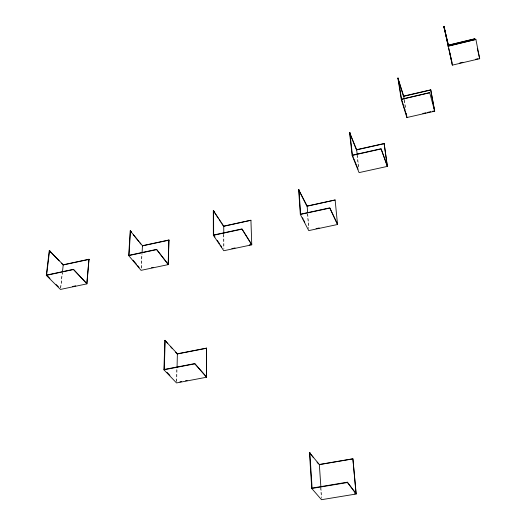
<?xml version="1.0" encoding="UTF-8"?>
<svg xmlns="http://www.w3.org/2000/svg" width="526" height="526" viewBox="0 0 526 526"><rect width="100%" height="100%" fill="white"/><g stroke="black" fill="none" stroke-linecap="round" stroke-linejoin="round"><path stroke-width="0.39" stroke-dasharray="2.63 1.97" d="M176.558 381.317L176.861 368.456M176.729 381.646L177.032 368.535M141.172 267.898L141.882 254.058M141.297 268.293L142.04 253.769M60.635 287.807L62.226 273.132M60.7 288.209L62.364 272.856M404.349 100.131L405.908 109.816M404.099 100.269L405.362 108.113M357.305 155.295L358.896 168.951M356.996 154.775L358.508 167.748M307.749 214.069L308.821 228.547M307.486 213.563L308.565 228.172M320.952 487.904L321.682 498.398M320.65 487.484L321.327 497.254M223.806 234.182L223.945 248.686M223.622 234.478L223.754 248.298"/><path stroke-width="0.79" d="M206.56 377.234L206.527 348.113L177.374 353.788L164.868 340.335L163.928 369.791L176.519 382.928L206.56 377.234L194.719 363.597L164.257 369.456L165.184 340.276L166.144 341.749M206.527 348.113L206.442 376.833L194.719 363.597M177.052 367.72L177.374 353.788M168.261 264.604L168.912 240.001L142.454 245.695L130.211 230.835L128.706 255.597L141.047 270.344L168.261 264.604L156.544 249.409L129.008 255.307L130.494 230.776L131.461 232.393L130.211 230.835M168.912 240.001L168.149 264.23L156.544 249.409M142.079 252.96L142.454 245.695M86.921 283.869L88.986 259.246L63.238 264.775L49.28 250.56L46.308 275.354L60.457 289.438L86.921 283.869L73.377 269.345L46.617 275.065L49.556 250.501L50.706 252.046M88.986 259.246L86.81 283.494L73.377 269.345M62.449 272.047L63.238 264.775M443.839 26.372L448.481 45.098L475.063 38.76L448.244 45.354L443.839 26.372L452.353 65.132L479.692 58.715L475.892 39.437L448.218 46.025L444.122 26.3L444.292 28.325M447.961 46.275L475.892 39.437M459.717 63.008L462.9 62.265M475.635 59.274L478.022 58.715M403.692 96.094L430.728 89.841L434.693 111.196L406.881 117.528L401.279 99.453L397.886 78.091L403.692 96.094L404.218 99.322M430.774 90.031L403.468 96.35L397.886 78.091M398.458 79.972L398.175 78.026L401.548 99.19L429.703 92.688L434.693 111.196M401.279 99.453L429.703 92.688M422.812 113.504L425.961 112.788M427.533 112.426L430.676 111.709M432.247 111.354L434.607 110.815L430.728 89.841M356.648 149.673L384.138 143.513L387.373 166.394L359.074 172.613L352.137 155.433L349.553 132.493L356.648 149.673L357.207 154.493M356.424 149.917L384.204 143.697M349.553 132.493L350.263 134.288L349.849 132.427L352.413 155.15L381.074 148.753L387.281 166.006L384.138 143.513M352.137 155.433L381.107 148.97L387.373 166.394M307.158 206.028L335.128 199.985L337.534 224.51L308.742 230.605L300.333 214.437L298.656 189.781L307.158 206.028L307.631 212.458M223.728 226.121L250.928 220.256L251.77 244.827L223.78 250.738L213.352 235.3L213.306 210.584L223.728 226.121L223.8 233.373M142.296 245.912L169.03 240.158M63.902 264.815L89.124 259.39M337.436 224.122L329.802 207.875L300.629 214.148L298.959 189.715L299.511 191.484M300.333 214.437L329.822 208.105L337.534 224.51M214.108 211.649L213.602 210.518L213.648 235.004L241.986 228.928L251.658 244.439L249.285 244.945M213.352 235.3L241.993 229.158L251.77 244.827M128.706 255.597L156.538 249.64M46.308 275.354L73.357 269.575M316.06 228.646L319.229 227.975M231.874 248.62L235.043 247.956M151.514 267.734L153.099 267.405M72.516 286.506L75.691 285.835M206.646 348.258L177.196 353.985L175.618 352.236M163.928 369.791L194.719 363.867M179.925 381.856L181.529 381.554M185.546 380.791L187.157 380.489M319.328 464.491L352.88 458.777L356.174 494.006L321.498 499.7L311.747 488.47L309.472 452.643L319.328 464.491L320.899 487.096M319.072 464.675L352.164 459.034M354.458 493.829L356.056 493.566L347.403 482.191L312.096 488.075L309.834 452.584L310.465 453.892M311.747 488.47L347.436 482.526L356.174 494.006M46.617 275.065L49.977 278.412M56.131 284.553L58.373 286.782M167.084 372.415L169.918 375.367M49.28 250.56L59.162 260.863M61.417 263.217L63.113 264.979M164.868 340.335L167.722 343.498M170.352 346.41L172.456 348.738M133.078 260.173L136.635 264.433M137.654 265.65L139.18 267.478M133.426 234.852L138.851 241.612M139.831 242.841L140.817 244.071M309.472 452.643L313.503 457.699M317.046 462.137L318.059 463.406M213.648 235.004L214.996 237.002M217.238 240.323L219.48 243.65M220.374 244.978L221.722 246.97M213.306 210.584L214.01 211.669M214.365 212.208L218.297 218.264M219.178 219.612L220.927 222.307M221.801 223.649L223.55 226.344L250.928 220.256M302.516 217.784L303.272 219.237M304.028 220.696L304.784 222.15M298.656 189.781L306.947 206.258L335.128 199.985M352.413 155.15L353.308 157.373M353.906 158.852L358.081 169.208M350.553 135.031L356.135 149.174M401.548 99.19L406.841 116.305M477.306 48.438L479.692 58.715M448.757 48.359L452.012 62.357M449.723 52.475L452.353 65.132M406.25 113.603L406.881 117.528M352.88 458.777L356.056 493.566M347.403 482.191L347.436 482.526"/></g></svg>
